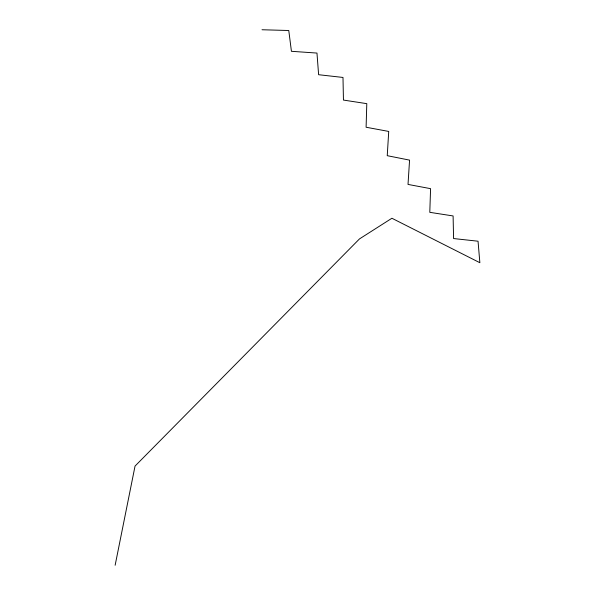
<?xml version="1.0" encoding="UTF-8"?>
<svg xmlns="http://www.w3.org/2000/svg" width="595" height="595" viewBox="0 0 595 595"><rect width="100%" height="100%" fill="white"/><g stroke="black" fill="none" stroke-linecap="round" stroke-linejoin="round"><path stroke-width="0.89" d="M115.14 565.25L135.043 466.078L359.469 238.922L391.904 218.253L479.86 262.715L478.045 241.213L453.583 238.55L453.1 215.948L429.791 212.326L430.579 188.66L408.014 184.42L409.568 160.122L387.241 155.682L388.728 131.435L366.103 127.241L366.795 103.656L343.449 100.072L342.988 77.447L318.615 74.71L316.971 53.067L291.431 51.304L288.768 30.509L262.016 29.75"/></g></svg>
